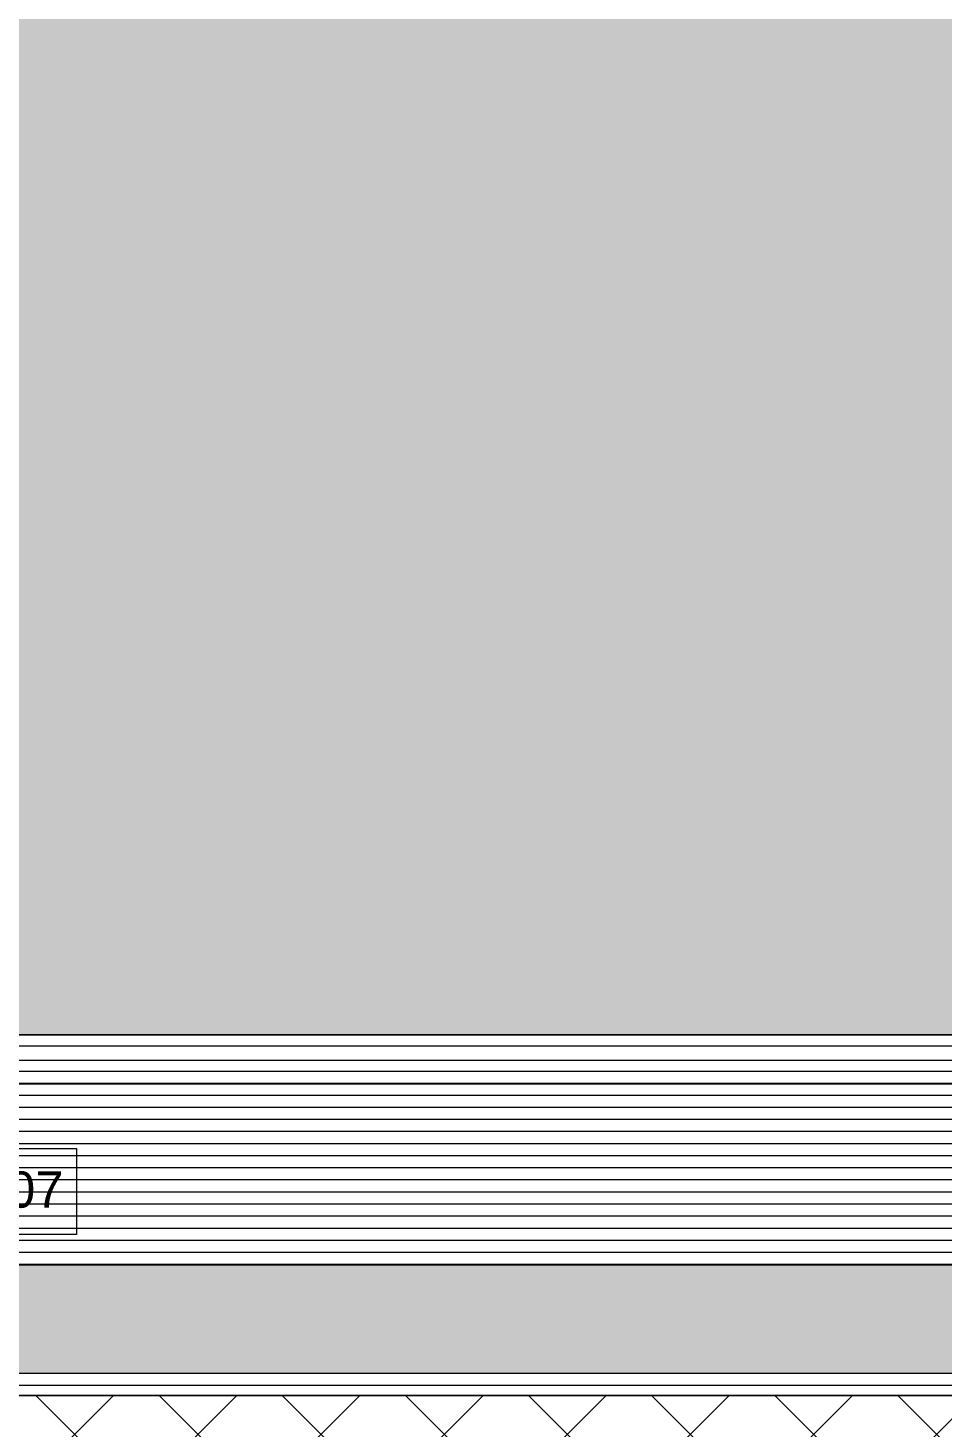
# Model space of a CAD drawing. Header units: millimetres. Extents: x -34838 to 729576, y -214038 to 121482.
# Drawn here: x 22840 to 35450, y 15630 to 34935 of the extents above; entities that cross this region are included whole.
import ezdxf

# ---------------------------------------------------------------- set-up
doc = ezdxf.new("R2010")
doc.units = ezdxf.units.MM
doc.header["$MEASUREMENT"] = 0
doc.set_wipeout_variables(frame=1)
doc.linetypes.add('Wipeout_Contour', pattern=[1000, 0, -1000])
for name, color, linetype, lineweight in [('0_Ном._пера__1', 7, 'Continuous', 13), ('_ ГП _СПОРУДИ.3Д_Ном._пера__1', 7, 'Continuous', 13), ('АБ _ 0 _ СТІНИ _ ЗОВНІШНІ .3D_Ном._пера__87', 7, 'Continuous', 13), ('АБ _ 1 _ ПЕРЕКРИТТЯ _ ПІДЛОГИ .3D_Ном._пера__89', 7, 'Continuous', 13), ('АБ _ 1 _ ПЕРЕКРИТТЯ _ ПІДЛОГИ .3D_Ном._пера__98', 140, 'Continuous', 13)]:
    doc.layers.add(name, color=color, linetype=linetype, lineweight=lineweight)
for name, color, linetype in [('_ ГП _СПОРУДИ.3Д', 7, 'Continuous'), ('__ ГП _СПОРУДИ.2Д', 7, 'Continuous'), ('АБ _ 0 _ СТІНИ _ ЗОВНІШНІ .3D', 7, 'Continuous'), ('АБ _ 1 _ ПЕРЕКРИТТЯ _ ПІДЛОГИ .3D', 7, 'Continuous'), ('АП _ ТЕП _ СПОРУДА (ЗОНИ) .3D', 7, 'Continuous')]:
    doc.layers.add(name, color=color, linetype=linetype)
for name, color, linetype, lineweight, true_color in [('_ ГП _СПОРУДИ.3Д_Ном._пера__253', 7, 'Continuous', 13, 0xdadada), ('__ ГП _СПОРУДИ.2Д_Ном._пера__114', 7, 'Continuous', 13, 0xb9b9b9), ('__ ГП _СПОРУДИ.2Д_Ном._пера__231', 7, 'Continuous', 13, 0xcfdbc1), ('__ ГП _СПОРУДИ.2Д_Ном._пера__255', 7, 'Continuous', 0, 0xaaaaaa)]:
    doc.layers.add(name, color=color, linetype=linetype, lineweight=lineweight, true_color=true_color)
doc.styles.add('СГЕНЕРИР_СТИЛЬ_1', font='Arial.ttf')

# ---------------------------------------------------------------- blocks, each defined once
blk = doc.blocks.new('3D-сетка_1_4', base_point=(41517, 17880))
at = {"layer": '__ ГП _СПОРУДИ.2Д_Ном._пера__231', "linetype": 'Continuous', "lineweight": 0, "true_color": 0x7c8373}
blk.add_hatch(color=8, dxfattribs=at).paths.add_polyline_path([(41517, 17880), (-4575, 17880), (-4575, 16380), (41517, 16380)])
at = {"layer": '__ ГП _СПОРУДИ.2Д_Ном._пера__255', "color": 253, "linetype": 'Continuous', "lineweight": 0, "true_color": 0xaaaaaa, "flags": 128}
blk.add_lwpolyline([(41517, 17880), (41517, 16380), (-4575, 16380), (-4575, 17880)], close=True, dxfattribs=at)
blk = doc.blocks.new('Стена_1_4', base_point=(-4200, 21050))
at = {"color": 254, "linetype": 'Wipeout_Contour', "lineweight": 0, "ltscale": 166237.263491}
blk.add_wipeout([(58681, 20550), (-4700, 20550), (-4700, 20375), (58633, 20375)], dxfattribs=at).dxf.layer = 'АБ _ 0 _ СТІНИ _ ЗОВНІШНІ .3D'
at = {"layer": 'АБ _ 0 _ СТІНИ _ ЗОВНІШНІ .3D_Ном._пера__87', "color": 7, "linetype": 'Continuous', "lineweight": 13, "flags": 128}
blk.add_lwpolyline([(-4875, 20375), (58814, 20375)], dxfattribs=at)
at = {"color": 254, "linetype": 'Wipeout_Contour', "lineweight": 0, "ltscale": 166386.735885}
blk.add_wipeout([(58567, 20700), (-4550, 20700), (-4550, 20550), (58525, 20550)], dxfattribs=at).dxf.layer = 'АБ _ 0 _ СТІНИ _ ЗОВНІШНІ .3D'
at = {"layer": 'АБ _ 0 _ СТІНИ _ ЗОВНІШНІ .3D_Ном._пера__87', "color": 7, "linetype": 'Continuous', "lineweight": 13}
blk.add_line((-4550, 20550), (58525, 20550), dxfattribs=at)
at = {"color": 254, "linetype": 'Wipeout_Contour', "lineweight": 0, "ltscale": 166461.609658}
blk.add_wipeout([(-4350, 20700), (58359, 20700), (58414, 20900), (-4350, 20900)], dxfattribs=at).dxf.layer = 'АБ _ 0 _ СТІНИ _ ЗОВНІШНІ .3D'
at = {"layer": 'АБ _ 0 _ СТІНИ _ ЗОВНІШНІ .3D_Ном._пера__87', "color": 7, "linetype": 'Continuous', "lineweight": 13}
blk.add_line((-4350, 20700), (58359, 20700), dxfattribs=at)
at = {"color": 254, "linetype": 'Wipeout_Contour', "lineweight": 0, "ltscale": 166660.060715}
blk.add_wipeout([(58300, 21050), (-4200, 21050), (-4200, 20900), (58259, 20900)], dxfattribs=at).dxf.layer = 'АБ _ 0 _ СТІНИ _ ЗОВНІШНІ .3D'
at = {"layer": 'АБ _ 0 _ СТІНИ _ ЗОВНІШНІ .3D_Ном._пера__87', "color": 7, "linetype": 'Continuous', "lineweight": 13}
blk.add_line((-4200, 20900), (58259, 20900), dxfattribs=at)
at = {"layer": 'АБ _ 0 _ СТІНИ _ ЗОВНІШНІ .3D_Ном._пера__87', "color": 7, "linetype": 'Continuous', "lineweight": 13, "flags": 128}
blk.add_lwpolyline([(58300, 21050), (-4200, 21050)], dxfattribs=at)
blk = doc.blocks.new('*X18')
at = {"layer": '__ ГП _СПОРУДИ.2Д_Ном._пера__114', "color": 9, "linetype": 'Continuous', "lineweight": 13, "true_color": 0xb9b9b9}
for p, q in [((23706, 20217), (22706, 20217)), ((23706, 20217), (22706, 20217)), ((24706, 20217), (23706, 20217)), ((24706, 20217), (23706, 20217)), ((25706, 20217), (24706, 20217)), ((25706, 20217), (24706, 20217)), ((26706, 20217), (25706, 20217)), ((26706, 20217), (25706, 20217)), ((27706, 20217), (26706, 20217)), ((27706, 20217), (26706, 20217)), ((28706, 20217), (27706, 20217)), ((28706, 20217), (27706, 20217)), ((29706, 20217), (28706, 20217)), ((29706, 20217), (28706, 20217)), ((30706, 20217), (29706, 20217)), ((30706, 20217), (29706, 20217)), ((31706, 20217), (30706, 20217)), ((31706, 20217), (30706, 20217)), ((32706, 20217), (31706, 20217)), ((32706, 20217), (31706, 20217)), ((33706, 20217), (32706, 20217)), ((33706, 20217), (32706, 20217)), ((34706, 20217), (33706, 20217)), ((34706, 20217), (33706, 20217)), ((35706, 20217), (34706, 20217)), ((35706, 20217), (34706, 20217)), ((23706, 20050), (22706, 20050)), ((24706, 20050), (23706, 20050)), ((25706, 20050), (24706, 20050)), ((26706, 20050), (25706, 20050)), ((27706, 20050), (26706, 20050)), ((28706, 20050), (27706, 20050)), ((29706, 20050), (28706, 20050)), ((30706, 20050), (29706, 20050)), ((31706, 20050), (30706, 20050)), ((32706, 20050), (31706, 20050)), ((33706, 20050), (32706, 20050)), ((34706, 20050), (33706, 20050)), ((35706, 20050), (34706, 20050)), ((23706, 19883), (22706, 19883)), ((23706, 19717), (22706, 19717)), ((24706, 19883), (23706, 19883)), ((24706, 19717), (23706, 19717)), ((25706, 19883), (24706, 19883)), ((25706, 19717), (24706, 19717)), ((26706, 19883), (25706, 19883)), ((26706, 19717), (25706, 19717)), ((27706, 19883), (26706, 19883)), ((27706, 19717), (26706, 19717)), ((28706, 19883), (27706, 19883)), ((28706, 19717), (27706, 19717)), ((29706, 19883), (28706, 19883)), ((29706, 19717), (28706, 19717)), ((30706, 19883), (29706, 19883)), ((30706, 19717), (29706, 19717)), ((31706, 19883), (30706, 19883)), ((31706, 19717), (30706, 19717)), ((32706, 19883), (31706, 19883)), ((32706, 19717), (31706, 19717)), ((33706, 19883), (32706, 19883)), ((33706, 19717), (32706, 19717)), ((34706, 19883), (33706, 19883)), ((34706, 19717), (33706, 19717)), ((35706, 19883), (34706, 19883)), ((35706, 19717), (34706, 19717)), ((23706, 19550), (22706, 19550)), ((24706, 19550), (23706, 19550)), ((25706, 19550), (24706, 19550)), ((26706, 19550), (25706, 19550)), ((27706, 19550), (26706, 19550)), ((28706, 19550), (27706, 19550)), ((29706, 19550), (28706, 19550)), ((30706, 19550), (29706, 19550)), ((31706, 19550), (30706, 19550)), ((32706, 19550), (31706, 19550)), ((33706, 19550), (32706, 19550)), ((34706, 19550), (33706, 19550)), ((35706, 19550), (34706, 19550)), ((23706, 19383), (22706, 19383)), ((23706, 19383), (22706, 19383)), ((24706, 19383), (23706, 19383)), ((24706, 19383), (23706, 19383)), ((25706, 19383), (24706, 19383)), ((25706, 19383), (24706, 19383)), ((26706, 19383), (25706, 19383)), ((26706, 19383), (25706, 19383)), ((27706, 19383), (26706, 19383)), ((27706, 19383), (26706, 19383)), ((28706, 19383), (27706, 19383)), ((28706, 19383), (27706, 19383)), ((29706, 19383), (28706, 19383)), ((29706, 19383), (28706, 19383)), ((30706, 19383), (29706, 19383)), ((30706, 19383), (29706, 19383)), ((31706, 19383), (30706, 19383)), ((31706, 19383), (30706, 19383)), ((32706, 19383), (31706, 19383)), ((32706, 19383), (31706, 19383)), ((33706, 19383), (32706, 19383)), ((33706, 19383), (32706, 19383)), ((34706, 19383), (33706, 19383)), ((34706, 19383), (33706, 19383)), ((35706, 19383), (34706, 19383)), ((35706, 19383), (34706, 19383)), ((23706, 19217), (22706, 19217)), ((24706, 19217), (23706, 19217)), ((25706, 19217), (24706, 19217)), ((26706, 19217), (25706, 19217)), ((27706, 19217), (26706, 19217)), ((28706, 19217), (27706, 19217)), ((29706, 19217), (28706, 19217)), ((30706, 19217), (29706, 19217)), ((31706, 19217), (30706, 19217)), ((32706, 19217), (31706, 19217)), ((33706, 19217), (32706, 19217)), ((34706, 19217), (33706, 19217)), ((35706, 19217), (34706, 19217)), ((23706, 19050), (22706, 19050)), ((24706, 19050), (23706, 19050)), ((25706, 19050), (24706, 19050)), ((26706, 19050), (25706, 19050)), ((27706, 19050), (26706, 19050)), ((28706, 19050), (27706, 19050)), ((29706, 19050), (28706, 19050)), ((30706, 19050), (29706, 19050)), ((31706, 19050), (30706, 19050)), ((32706, 19050), (31706, 19050)), ((33706, 19050), (32706, 19050)), ((34706, 19050), (33706, 19050)), ((35706, 19050), (34706, 19050)), ((23706, 18883), (22706, 18883)), ((24706, 18883), (23706, 18883)), ((25706, 18883), (24706, 18883)), ((26706, 18883), (25706, 18883)), ((27706, 18883), (26706, 18883)), ((28706, 18883), (27706, 18883)), ((29706, 18883), (28706, 18883)), ((30706, 18883), (29706, 18883)), ((31706, 18883), (30706, 18883)), ((32706, 18883), (31706, 18883)), ((33706, 18883), (32706, 18883)), ((34706, 18883), (33706, 18883)), ((35706, 18883), (34706, 18883)), ((23706, 18717), (22706, 18717)), ((23706, 18550), (22706, 18550)), ((23706, 18550), (22706, 18550)), ((24706, 18717), (23706, 18717)), ((24706, 18550), (23706, 18550)), ((24706, 18550), (23706, 18550)), ((25706, 18717), (24706, 18717)), ((25706, 18550), (24706, 18550)), ((25706, 18550), (24706, 18550)), ((26706, 18717), (25706, 18717)), ((26706, 18550), (25706, 18550)), ((26706, 18550), (25706, 18550)), ((27706, 18717), (26706, 18717)), ((27706, 18550), (26706, 18550)), ((27706, 18550), (26706, 18550)), ((28706, 18717), (27706, 18717)), ((28706, 18550), (27706, 18550)), ((28706, 18550), (27706, 18550)), ((29706, 18717), (28706, 18717)), ((29706, 18550), (28706, 18550)), ((29706, 18550), (28706, 18550)), ((30706, 18717), (29706, 18717)), ((30706, 18550), (29706, 18550)), ((30706, 18550), (29706, 18550)), ((31706, 18717), (30706, 18717)), ((31706, 18550), (30706, 18550)), ((31706, 18550), (30706, 18550)), ((32706, 18717), (31706, 18717)), ((32706, 18550), (31706, 18550)), ((32706, 18550), (31706, 18550)), ((33706, 18717), (32706, 18717)), ((33706, 18550), (32706, 18550)), ((33706, 18550), (32706, 18550)), ((34706, 18717), (33706, 18717)), ((34706, 18550), (33706, 18550)), ((34706, 18550), (33706, 18550)), ((35706, 18717), (34706, 18717)), ((35706, 18550), (34706, 18550)), ((35706, 18550), (34706, 18550)), ((23706, 18383), (22706, 18383)), ((24706, 18383), (23706, 18383)), ((25706, 18383), (24706, 18383)), ((26706, 18383), (25706, 18383)), ((27706, 18383), (26706, 18383)), ((28706, 18383), (27706, 18383)), ((29706, 18383), (28706, 18383)), ((30706, 18383), (29706, 18383)), ((31706, 18383), (30706, 18383)), ((32706, 18383), (31706, 18383)), ((33706, 18383), (32706, 18383)), ((34706, 18383), (33706, 18383)), ((35706, 18383), (34706, 18383)), ((23706, 18217), (22706, 18217)), ((24706, 18217), (23706, 18217)), ((25706, 18217), (24706, 18217)), ((26706, 18217), (25706, 18217)), ((27706, 18217), (26706, 18217)), ((28706, 18217), (27706, 18217)), ((29706, 18217), (28706, 18217)), ((30706, 18217), (29706, 18217)), ((31706, 18217), (30706, 18217)), ((32706, 18217), (31706, 18217)), ((33706, 18217), (32706, 18217)), ((34706, 18217), (33706, 18217)), ((35706, 18217), (34706, 18217)), ((23706, 18050), (22706, 18050)), ((24706, 18050), (23706, 18050)), ((25706, 18050), (24706, 18050)), ((26706, 18050), (25706, 18050)), ((27706, 18050), (26706, 18050)), ((28706, 18050), (27706, 18050)), ((29706, 18050), (28706, 18050)), ((30706, 18050), (29706, 18050)), ((31706, 18050), (30706, 18050)), ((32706, 18050), (31706, 18050)), ((33706, 18050), (32706, 18050)), ((34706, 18050), (33706, 18050)), ((35706, 18050), (34706, 18050)), ((23706, 17883), (22706, 17883)), ((24706, 17883), (23706, 17883)), ((25706, 17883), (24706, 17883)), ((26706, 17883), (25706, 17883)), ((27706, 17883), (26706, 17883)), ((28706, 17883), (27706, 17883)), ((29706, 17883), (28706, 17883)), ((30706, 17883), (29706, 17883)), ((31706, 17883), (30706, 17883)), ((32706, 17883), (31706, 17883)), ((33706, 17883), (32706, 17883)), ((34706, 17883), (33706, 17883)), ((35706, 17883), (34706, 17883)), ((23706, 16217), (22706, 16217)), ((24706, 16217), (23706, 16217)), ((25706, 16217), (24706, 16217)), ((26706, 16217), (25706, 16217)), ((27706, 16217), (26706, 16217)), ((28706, 16217), (27706, 16217)), ((29706, 16217), (28706, 16217)), ((30706, 16217), (29706, 16217)), ((31706, 16217), (30706, 16217)), ((32706, 16217), (31706, 16217)), ((33706, 16217), (32706, 16217)), ((34706, 16217), (33706, 16217)), ((35706, 16217), (34706, 16217))]:
    blk.add_line(p, q, dxfattribs=at)
blk = doc.blocks.new('3D-сетка_3_4', base_point=(-4875, 16080))
at = {"layer": '__ ГП _СПОРУДИ.2Д_Ном._пера__255', "color": 253, "linetype": 'Continuous', "lineweight": 0, "true_color": 0xaaaaaa, "flags": 128}
for points in [[(-4875, 16080), (-1125, 16080), (30405, 16080), (30405, 16080), (41817, 16080), (41817, 16130), (41817, 17880), (48177, 17880), (48177, 16080), (48447, 16080), (59597, 16080), (59597, 17830), (59597, 20380), (7885, 20380), (-4875, 20380)], [(-4575, 17880), (-2278, 17880), (222, 17880), (4222, 17880), (6722, 17880), (10722, 17880), (13222, 17880), (17222, 17880), (19722, 17880), (23722, 17880), (26222, 17880), (30222, 17880), (32722, 17880), (36722, 17880), (39222, 17880), (40076, 17880), (41517, 17880), (41517, 16380), (-4575, 16380)]]:
    blk.add_lwpolyline(points, close=True, dxfattribs=at)
at = {"layer": '__ ГП _СПОРУДИ.2Д', "color": 253, "lineweight": 0, "true_color": 0xaaaaaa}
blk.add_blockref('*X18', (0, 0), dxfattribs=at)
blk = doc.blocks.new('Перекрытие_1_4', base_point=(-4200, 21050))
at = {"layer": 'АБ _ 1 _ ПЕРЕКРИТТЯ _ ПІДЛОГИ .3D_Ном._пера__98', "linetype": 'Continuous', "lineweight": 0, "true_color": 0x002633}
blk.add_hatch(color=158, dxfattribs=at).paths.add_polyline_path([(-4200, 21050), (55284, 21050), (58050, 21050), (58300, 21050), (59551, 25592, 1.595439), (63959, 42020), (63917, 42011), (63937, 42087), (65254, 47001), (33587, 65284), (25686, 51600, -0.333027), (14323, 46741), (-4200, 51704)])
at = {"layer": 'АБ _ 1 _ ПЕРЕКРИТТЯ _ ПІДЛОГИ .3D_Ном._пера__89', "color": 7, "linetype": 'Continuous', "lineweight": 13, "flags": 128}
blk.add_lwpolyline([(-4200, 21050), (55284, 21050), (58050, 21050), (58300, 21050), (59551, 25592, 1.595439), (63959, 42020), (63917, 42011), (63937, 42087), (65254, 47001), (33587, 65284), (25686, 51600, -0.333027), (14323, 46741), (-4200, 51704)], format="xyb", close=True, dxfattribs=at)
blk = doc.blocks.new('Перекрытие_2_4', base_point=(-3125, 12148))
at = {"layer": '_ ГП _СПОРУДИ.3Д_Ном._пера__253', "linetype": 'Continuous', "lineweight": 13, "true_color": 0xdadada}
h = blk.add_hatch(dxfattribs=at)
h.set_pattern_fill('Г___ТРОТУАРИ_М500_0004', color=254, style=0, pattern_type=2)
h.set_pattern_definition([(45, (-275, 12150), (-848.528, 848.528), []), (315, (-275, 12150), (848.528, 848.528), [])])
h.paths.add_polyline_path([(-3125, 12148), (-3125, 10008), (-2650, 9430), (-2650, 9150), (-75, 9150), (-75, 12150), (70932, 12150), (96193, 12150), (96203, 17088), (94983, 22022), (80176, 15996), (78930, 17528), (76339, 16080), (47497, 16080), (47497, 16180), (42497, 16180), (42497, 16080), (32905, 16080), (30405, 16080), (-1129, 16080), (-3125, 16080), (-3125, 12148)])
at = {"layer": '_ ГП _СПОРУДИ.3Д_Ном._пера__1', "color": 7, "linetype": 'Continuous', "lineweight": 13, "flags": 128}
blk.add_lwpolyline([(-3125, 12148), (-3125, 10008), (-2650, 9430), (-2650, 9150), (-75, 9150), (-75, 12150), (70932, 12150), (96193, 12150), (96203, 17088), (94983, 22022), (80176, 15996), (78930, 17528), (76339, 16080), (47497, 16080), (47497, 16180), (42497, 16180), (42497, 16080), (32905, 16080), (30405, 16080), (-1129, 16080), (-3125, 16080), (-3125, 12148)], close=True, dxfattribs=at)

msp = doc.modelspace()

# ---------------------------------------------------------------- linework, layer by layer
at = {"layer": '0_Ном._пера__1', "color": 7, "linetype": 'Continuous', "lineweight": 13}
msp.add_line((30000, 17893.5), (30000, 17871), dxfattribs=at)
at = {"layer": '0_Ном._пера__1', "color": 7, "linetype": 'Continuous', "lineweight": 13, "flags": 128}
msp.add_lwpolyline([(20994.4, 19482.7), (23506.4, 19482.7), (23506.4, 18297), (20994.4, 18297)], close=True, dxfattribs=at)

# ---------------------------------------------------------------- block references
at = {"layer": '__ ГП _СПОРУДИ.2Д', "color": 253, "lineweight": 0, "true_color": 0xaaaaaa}
msp.add_blockref('3D-сетка_1_4', (41517.4, 17880), dxfattribs=at)
at = {"layer": 'АБ _ 0 _ СТІНИ _ ЗОВНІШНІ .3D', "color": 7, "lineweight": 20}
msp.add_blockref('Стена_1_4', (-4200, 21050), dxfattribs=at)

# ---------------------------------------------------------------- texts
at = {"layer": '0_Ном._пера__1', "color": 7, "linetype": 'Continuous', "lineweight": 13, "insert": (22250.4, 18914.3), "char_height": 500, "attachment_point": 5, "style": 'СГЕНЕРИР_СТИЛЬ_1'}
msp.add_mtext('\\A1;{\\pqc;\\fArial|b0|i0|c204|p34;+4.407}', dxfattribs=at)

# ---------------------------------------------------------------- next in the draw order: linework, layer by layer
at = {"layer": 'АП _ ТЕП _ СПОРУДА (ЗОНИ) .3D', "color": 254, "linetype": 'Continuous', "lineweight": 0, "true_color": 0xddc2d0, "flags": 128}
msp.add_lwpolyline([(-4700, 20550), (58165.4, 20551.1), (59559.3, 25623), (60295.9, 25045.1), (61221.6, 24467.4), (62123.3, 24035.2), (63007.2, 23718.3), (64363.8, 23413.8), (65413.7, 23317.8), (66648, 23354.9), (67577.8, 23491.1), (68615.9, 23758.3), (69512.9, 24095.5), (70698.7, 24714.8), (71520.5, 25283.2), (72652.7, 26315.7)], dxfattribs=at)

# ---------------------------------------------------------------- next in the draw order: block references
at = {"layer": '_ ГП _СПОРУДИ.3Д', "color": 7, "linetype": 'Continuous', "lineweight": 13}
msp.add_blockref('Перекрытие_2_4', (-3125, 12148.1), dxfattribs=at)
at = {"layer": '__ ГП _СПОРУДИ.2Д', "color": 253, "lineweight": 0, "true_color": 0xaaaaaa}
msp.add_blockref('3D-сетка_3_4', (-4875, 16080.1), dxfattribs=at)
at = {"layer": 'АБ _ 1 _ ПЕРЕКРИТТЯ _ ПІДЛОГИ .3D', "color": 7, "linetype": 'Continuous', "lineweight": 13}
msp.add_blockref('Перекрытие_1_4', (-4200, 21050), dxfattribs=at)

doc.saveas('drawing.dxf')
